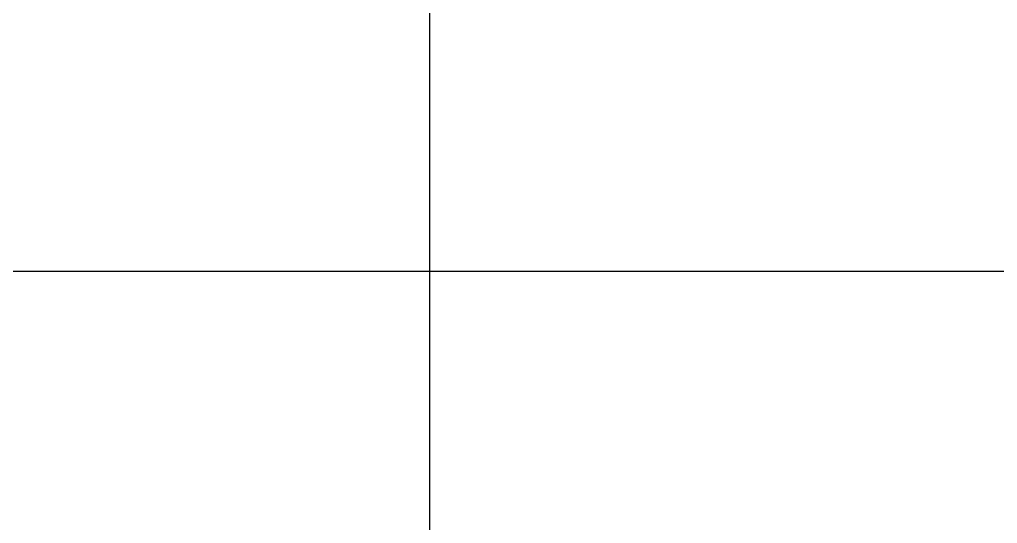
# Model space of a CAD drawing. Extents: x 758840 to 1108724, y -102573 to 143521.
# Drawn here: x 856411.5 to 856633.5, y 122561.2 to 122675.6 of the extents above; entities that cross this region are included whole.
import ezdxf

# ---------------------------------------------------------------- set-up
doc = ezdxf.new("R2010")
doc.units = 0
doc.header["$LTSCALE"] = 1000
doc.header["$MEASUREMENT"] = 0
doc.linetypes.add('$0$ARCH-DC$0$ACAD_ISO10W100', pattern=[18.5, 12, -3, 0.5, -3])
doc.layers.add('GEN-DC 8', color=8, linetype='Continuous')
doc.layers.add('室外柴油发电-2层', color=241, linetype='Continuous')
doc.styles.add('$0$ARCH-DC$0$STANDARD', font='gbenor.shx', dxfattribs={"bigfont": 'gbcbig.shx'})
doc.dimstyles.new('$0$ARCH-DC$0$ISO-25', dxfattribs={"dimtxt": 2.5, "dimasz": 2.5, "dimexe": 1.25, "dimexo": 0.625, "dimtad": 1, "dimtxsty": '$0$ARCH-DC$0$STANDARD', "dimcen": 2.5, "dimadec": 0, "dimazin": 0, "dimtfac": 1, "dimtmove": 0, "dimatfit": 3, "dimfxl": 1, "dimarcsym": 0})

# ---------------------------------------------------------------- blocks, each defined once
blk = doc.blocks.new('*D543')
at = {"color": 0, "lineweight": -2, "transparency": 16777216}
for p, q in [((8432455.611632105, -3627547.827698401), (8432455.611632105, -3627639.630735033)), ((8433031.611632105, -3627547.827698401), (8433031.611632105, -3627639.630735033)), ((8432458.111632105, -3627638.380735033), (8433029.111632105, -3627638.380735033))]:
    blk.add_line(p, q, dxfattribs=at)
at = {"color": 0, "transparency": 16777216}
for points in [[(8432458.111632105, -3627637.964068366), (8432458.111632105, -3627638.797401699), (8432455.611632105, -3627638.380735033)], [(8433029.111632105, -3627637.964068366), (8433029.111632105, -3627638.797401699), (8433031.611632105, -3627638.380735033)]]:
    blk.add_solid(points, dxfattribs=at)
at = {"layer": 'Defpoints', "color": 0, "transparency": 16777216}
for p in [(8432455.611632105, -3627547.2026984), (8433031.611632105, -3627547.2026984), (8433031.611632105, -3627638.380735032)]:
    blk.add_point(p, dxfattribs=at)
at = {"color": 0, "transparency": 16777216, "insert": (8432743.611632105, -3627636.505735033), "char_height": 2.5, "attachment_point": 5, "style": '$0$ARCH-DC$0$STANDARD'}
blk.add_mtext('576', dxfattribs=at)
blk = doc.blocks.new('柴发假负载')
at = {"layer": 'GEN-DC 8', "color": 4, "linetype": '$0$ARCH-DC$0$ACAD_ISO10W100', "ltscale": 20}
blk.add_line((8432609.64740645, -3630915.647873759), (8432609.64740645, -3627229.715036557), dxfattribs=at)
dim = blk.add_linear_dim(base=(8433031.611632105, -3627638.380735032), p1=(8432455.611632105, -3627547.2026984), p2=(8433031.611632105, -3627547.2026984), dimstyle='$0$ARCH-DC$0$ISO-25')
dim.commit()
dim.dimension.update_dxf_attribs({"geometry": '*D543', "text_midpoint": (8432743.611632105, -3627636.505735032)})

msp = doc.modelspace()

# ---------------------------------------------------------------- block references
at = {"layer": '室外柴油发电-2层'}
msp.add_blockref('柴发假负载', (-7576104.996196104, 3750256.889380166), dxfattribs=at)

doc.saveas('drawing.dxf')
